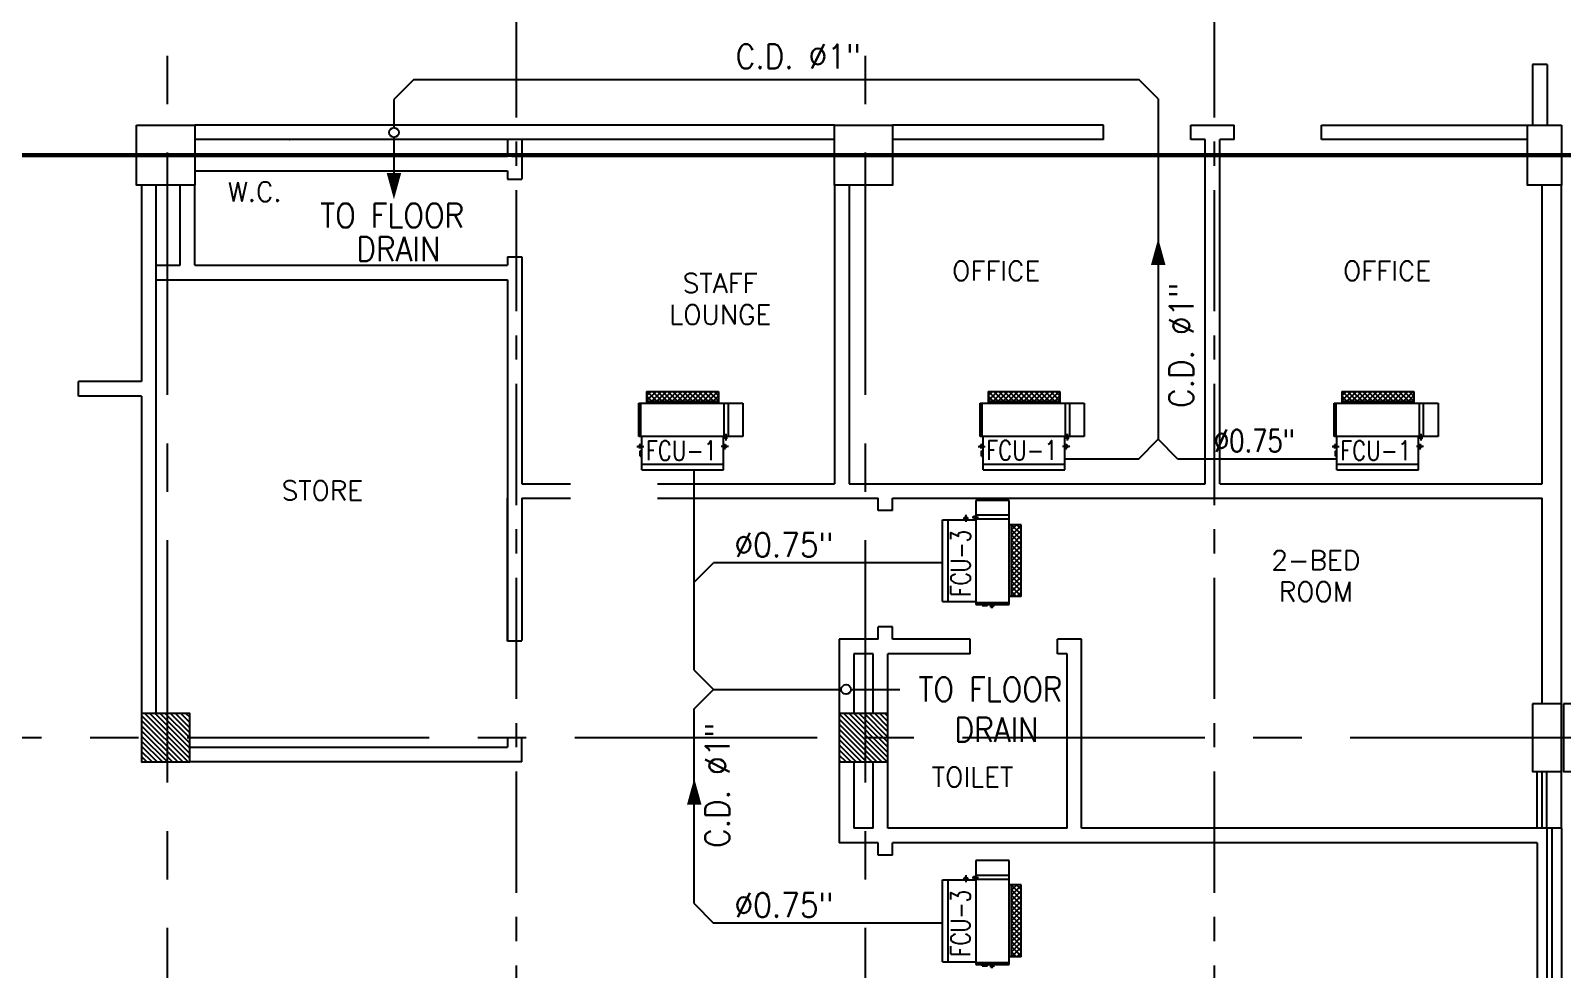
# Model space of a CAD drawing. Extents: x 417866242 to 417866633, y 43498034 to 43498122.
# Drawn here: x 417866584.35 to 417866600.16, y 43498059.65 to 43498069.33 of the extents above; entities that cross this region are included whole.
import ezdxf
from ezdxf.enums import TextEntityAlignment as Align

# ---------------------------------------------------------------- set-up
doc = ezdxf.new("R2010")
doc.units = 0
doc.header["$MEASUREMENT"] = 0
doc.linetypes.add('CENTER', pattern=[2, 1.25, -0.25, 0.25, -0.25])
doc.linetypes.add('CENTERX2', pattern=[4, 2.5, -0.5, 0.5, -0.5])
doc.layers.get('0').update_dxf_attribs({"linetype": 'CONTINUOUS'})
for name, color, linetype in [('AC-CD', 6, 'CONTINUOUS'), ('AC-TEXT', 2, 'CONTINUOUS'), ('AXES', 11, 'CENTERX2'), ('AXES1', 11, 'CENTER'), ('COL', 11, 'CONTINUOUS'), ('EJ', 11, 'CONTINUOUS'), ('FCU', 6, 'CONTINUOUS'), ('HAT', 11, 'CONTINUOUS'), ('INSUL', 11, 'CONTINUOUS'), ('P-SOLIDWASTE', 6, 'CONTINUOUS'), ('RM-NAME', 11, 'CONTINUOUS'), ('ROOF', 11, 'CONTINUOUS'), ('TEXTN', 2, 'CONTINUOUS'), ('WALL', 11, 'CONTINUOUS'), ('WIN', 11, 'CONTINUOUS')]:
    doc.layers.add(name, color=color, linetype=linetype)
doc.styles.add('ROMANS', font='ROMANS.shx', dxfattribs={"width": 0.6})

# ---------------------------------------------------------------- blocks, each defined once
blk = doc.blocks.new('C11')
at = {"layer": 'HAT'}
h = blk.add_hatch(dxfattribs=at)
h.set_pattern_fill('ANSI31', color=256, scale=300, style=0)
h.set_pattern_definition([(45, (-248556.182, -75061.005), (-26.5165043, 26.5165043), [])])
h.paths.add_polyline_path([(300, 700), (0, 700), (0, 350), (300, 350)])
h.paths.add_polyline_path([(300, 350), (0, 350), (0, 0), (300, 0)])
at = {"layer": 'COL'}
blk.add_lwpolyline([(300, 700), (300, 0), (0, 0), (0, 700)], close=True, dxfattribs=at)
blk = doc.blocks.new('C11D')
at = {"layer": 'COL', "linetype": 'ByBlock'}
for p in [(-320, 0), (0, 0)]:
    blk.add_blockref('C11', p, dxfattribs=at)
blk = doc.blocks.new('C5')
at = {"layer": 'HAT', "linetype": 'ByBlock'}
h = blk.add_hatch(dxfattribs=at)
h.set_pattern_fill('ANSI31', color=256, scale=300, style=0)
h.set_pattern_definition([(45, (-223356.182, -51411.005), (-26.516504, 26.516504), [])])
h.paths.add_polyline_path([(300, 300), (0, 300), (0, 0), (300, 0)])
h.paths.add_polyline_path([(600, 300), (300, 300), (300, 0), (600, 0)])
at = {"layer": 'COL'}
blk.add_lwpolyline([(600, 300), (0, 300), (0, 0), (600, 0)], close=True, dxfattribs=at)
blk = doc.blocks.new('C7')
at = {"layer": 'HAT'}
h = blk.add_hatch(dxfattribs=at)
h.set_pattern_fill('ANSI31', color=256, scale=300, style=0)
h.set_pattern_definition([(45, (-248876.182, -51411.005), (-26.5165043, 26.5165043), [])])
h.paths.add_polyline_path([(350, 300), (250, 300), (0, 300), (0, 0), (350, 0)])
at = {"layer": 'COL'}
blk.add_lwpolyline([(0, 300), (0, 0), (350, 0), (350, 300)], close=True, dxfattribs=at)
blk = doc.blocks.new('COL50')
at = {"layer": 'COL'}
blk.add_lwpolyline([(-250, 250), (-250, -250), (250, -250), (250, 250)], close=True, dxfattribs=at)
blk = doc.blocks.new('*X51')
at = {"color": 0}
for p, q in [((235129, 139881), (235597, 140350)), ((235129, 139934), (235544, 140350)), ((235129, 139987), (235491, 140350)), ((235129, 140040), (235438, 140350)), ((235129, 140093), (235385, 140350)), ((235129, 140146), (235332, 140350)), ((235129, 140199), (235279, 140350)), ((235129, 140253), (235226, 140350)), ((235129, 140306), (235173, 140350)), ((235150, 139850), (235629, 140328)), ((235203, 139850), (235629, 140275)), ((235256, 139850), (235629, 140222)), ((235309, 139850), (235629, 140169)), ((235362, 139850), (235629, 140116)), ((235415, 139850), (235629, 140063)), ((235468, 139850), (235629, 140010)), ((235521, 139850), (235629, 139957)), ((235574, 139850), (235629, 139904))]:
    blk.add_line(p, q, dxfattribs=at)
blk = doc.blocks.new('*X52')
at = {"color": 0}
for p, q in [((227929, 139894), (228385, 140350)), ((227929, 139947), (228331, 140350)), ((227929, 140000), (228278, 140350)), ((227929, 140053), (228225, 140350)), ((227929, 140106), (228172, 140350)), ((227929, 140159), (228119, 140350)), ((227929, 140212), (228066, 140350)), ((227929, 140265), (228013, 140350)), ((227929, 140318), (227960, 140350)), ((227938, 139850), (228429, 140341)), ((227991, 139850), (228429, 140288)), ((228044, 139850), (228429, 140235)), ((228097, 139850), (228429, 140182)), ((228150, 139850), (228429, 140129)), ((228203, 139850), (228429, 140076)), ((228256, 139850), (228429, 140023)), ((228309, 139850), (228429, 139969)), ((228362, 139850), (228429, 139916)), ((228415, 139850), (228429, 139863))]:
    blk.add_line(p, q, dxfattribs=at)
blk = doc.blocks.new('RM1')
at = {"layer": 'RM-NAME', "style": 'ROMANS'}
for tag, p in [('ROOMNAME1', (0, 324)), ('ROOMNAME2', (0, 0))]:
    blk.add_attdef(tag, text='', height=200, dxfattribs=at).set_placement(p, align=Align.MIDDLE)
blk = doc.blocks.new('*X102')
at = {"color": 0}
for p, q in [((16890, -2467), (16943, -2414)), ((16890, -2520), (16990, -2420)), ((16990, -2565), (16890, -2465)), ((16890, -2573), (16990, -2473)), ((16990, -2619), (16890, -2519)), ((16890, -2626), (16990, -2526)), ((16990, -2512), (16892, -2414)), ((16990, -2459), (16945, -2414)), ((16990, -2672), (16890, -2572)), ((16890, -2679), (16990, -2579)), ((16990, -2725), (16890, -2625)), ((16890, -2732), (16990, -2632)), ((16990, -2778), (16890, -2678)), ((16890, -2785), (16990, -2685)), ((16990, -2831), (16890, -2731)), ((16890, -2838), (16990, -2738)), ((16990, -2884), (16890, -2784)), ((16890, -2891), (16990, -2791)), ((16990, -2937), (16890, -2837)), ((16890, -2944), (16990, -2844)), ((16990, -2990), (16890, -2890)), ((16890, -2997), (16990, -2897)), ((16990, -3043), (16890, -2943)), ((16890, -3050), (16990, -2950)), ((16990, -3096), (16890, -2996)), ((16890, -3103), (16990, -3003)), ((16990, -3149), (16890, -3049)), ((16944, -3155), (16890, -3102)), ((16892, -3155), (16990, -3056)), ((16945, -3155), (16990, -3109))]:
    blk.add_line(p, q, dxfattribs=at)
blk = doc.blocks.new('*X88')
at = {"color": 0}
for p, q in [((16890, -2467), (16943, -2414)), ((16890, -2520), (16990, -2420)), ((16990, -2565), (16890, -2465)), ((16890, -2573), (16990, -2473)), ((16990, -2619), (16890, -2519)), ((16890, -2626), (16990, -2526)), ((16990, -2512), (16892, -2414)), ((16990, -2459), (16945, -2414)), ((16990, -2672), (16890, -2572)), ((16890, -2679), (16990, -2579)), ((16990, -2725), (16890, -2625)), ((16890, -2732), (16990, -2632)), ((16990, -2778), (16890, -2678)), ((16890, -2785), (16990, -2685)), ((16990, -2831), (16890, -2731)), ((16890, -2838), (16990, -2738)), ((16990, -2884), (16890, -2784)), ((16890, -2891), (16990, -2791)), ((16990, -2937), (16890, -2837)), ((16890, -2944), (16990, -2844)), ((16990, -2990), (16890, -2890)), ((16890, -2997), (16990, -2897)), ((16990, -3043), (16890, -2943)), ((16890, -3050), (16990, -2950)), ((16990, -3096), (16890, -2996)), ((16890, -3103), (16990, -3003)), ((16990, -3149), (16890, -3049)), ((16944, -3155), (16890, -3102)), ((16892, -3155), (16990, -3056)), ((16945, -3155), (16990, -3109))]:
    blk.add_line(p, q, dxfattribs=at)
blk = doc.blocks.new('WHE06')
at = {"color": 3}
for p, q in [((689, 622), (346, 622)), ((346, 622), (346, 469)), ((689, 469), (689, 622)), ((60, -422), (60, 422)), ((212, 437), (269, 437)), ((232, 452), (232, 422)), ((232, 452), (252, 452)), ((242, 472), (242, 399)), ((252, 452), (252, 422)), ((305, 448), (373, 448)), ((321, 458), (321, 438)), ((321, 458), (346, 458)), ((321, 438), (346, 438)), ((346, 430), (689, 430)), ((811, 371), (689, 371)), ((711, -371), (711, 371)), ((811, -371), (811, 371)), ((142, -437), (142, -422)), ((142, -437), (197, -437)), ((197, -437), (197, -422)), ((221, -437), (269, -437)), ((232, -452), (232, -422)), ((232, -452), (252, -452)), ((242, -472), (242, -399)), ((252, -452), (252, -422)), ((346, -430), (689, -430)), ((811, -371), (689, -371))]:
    blk.add_line(p, q, dxfattribs=at)
at = {"color": 6}
for p, q in [((0, -422), (0, 422)), ((0, 422), (346, 422)), ((346, 469), (346, -451)), ((689, 469), (346, 469)), ((689, -451), (689, 469)), ((0, -422), (346, -422)), ((346, -451), (689, -451))]:
    blk.add_line(p, q, dxfattribs=at)
at = {"color": 11}
blk.add_blockref('*X88', (-16179, 2784), dxfattribs=at)

msp = doc.modelspace()

# ---------------------------------------------------------------- linework, layer by layer
at = {"layer": 'AC-CD'}
for p, q in [((417866588.307, 43498068.827), (417866588.101, 43498068.621)), ((417866588.307, 43498068.827), (417866595.786, 43498068.827)), ((417866595.986, 43498068.627), (417866595.786, 43498068.827)), ((417866588.101, 43498068.621), (417866588.101, 43498068.331)), ((417866595.986, 43498068.627), (417866595.986, 43498065.115)), ((417866588.101, 43498068.231), (417866588.101, 43498067.816)), ((417866595.786, 43498064.915), (417866595.986, 43498065.115)), ((417866596.186, 43498064.915), (417866595.986, 43498065.115)), ((417866595.023, 43498064.915), (417866595.786, 43498064.915)), ((417866596.186, 43498064.915), (417866597.829, 43498064.915)), ((417866591.199, 43498062.734), (417866591.199, 43498064.799)), ((417866591.199, 43498063.641), (417866591.399, 43498063.841)), ((417866593.76, 43498063.841), (417866591.399, 43498063.841)), ((417866591.199, 43498062.734), (417866591.399, 43498062.534)), ((417866591.199, 43498062.334), (417866591.399, 43498062.534)), ((417866591.399, 43498062.534), (417866592.716, 43498062.534)), ((417866592.816, 43498062.534), (417866593.319, 43498062.534)), ((417866591.199, 43498060.324), (417866591.199, 43498062.334)), ((417866591.199, 43498060.324), (417866591.399, 43498060.124)), ((417866593.76, 43498060.124), (417866591.399, 43498060.124))]:
    msp.add_line(p, q, dxfattribs=at)
for centre in [(417866588.101, 43498068.281), (417866592.766, 43498062.534)]:
    msp.add_circle(centre, 0.05, dxfattribs=at)
at = {"layer": 'AXES'}
for p, q in [((417866585.766, 43498033.573), (417866585.766, 43498110.385)), ((417866592.966, 43498033.573), (417866592.966, 43498110.385)), ((417866558.316, 43498068.057), (417866626.006, 43498068.057)), ((417866558.316, 43498068.037), (417866626.006, 43498068.037)), ((417866557.966, 43498062.037), (417866626.006, 43498062.037))]:
    msp.add_line(p, q, dxfattribs=at)
at = {"layer": 'AXES1'}
for p, q in [((417866589.366, 43498040.437), (417866589.366, 43498099.257)), ((417866596.566, 43498040.437), (417866596.566, 43498099.257))]:
    msp.add_line(p, q, dxfattribs=at)
at = {"layer": 'EJ'}
for p, q in [((417866582.396, 43498068.057), (417866585.496, 43498068.057)), ((417866582.396, 43498068.037), (417866585.496, 43498068.037)), ((417866585.996, 43498068.057), (417866586.871, 43498068.057)), ((417866585.996, 43498068.037), (417866586.871, 43498068.037)), ((417866589.271, 43498068.057), (417866586.046, 43498068.057)), ((417866589.271, 43498068.037), (417866586.046, 43498068.037)), ((417866587.021, 43498068.057), (417866589.271, 43498068.057)), ((417866587.021, 43498068.037), (417866589.271, 43498068.037)), ((417866589.421, 43498068.057), (417866592.696, 43498068.057)), ((417866589.421, 43498068.037), (417866592.696, 43498068.037)), ((417866593.196, 43498068.057), (417866596.471, 43498068.057)), ((417866593.196, 43498068.037), (417866596.471, 43498068.037)), ((417866596.621, 43498068.057), (417866599.896, 43498068.057)), ((417866596.621, 43498068.037), (417866599.896, 43498068.037))]:
    msp.add_line(p, q, dxfattribs=at)
at = {"layer": 'FCU', "color": 3}
for p, q in [((417866594.106, 43498064.484), (417866594.106, 43498064.332)), ((417866594.449, 43498064.484), (417866594.106, 43498064.484)), ((417866594.449, 43498064.332), (417866594.449, 43498064.484)), ((417866593.82, 43498063.441), (417866593.82, 43498064.285)), ((417866593.972, 43498064.3), (417866594.029, 43498064.3)), ((417866593.992, 43498064.315), (417866594.012, 43498064.315)), ((417866593.992, 43498064.315), (417866593.992, 43498064.285)), ((417866594.002, 43498064.335), (417866594.002, 43498064.262)), ((417866594.012, 43498064.315), (417866594.012, 43498064.285)), ((417866594.065, 43498064.311), (417866594.133, 43498064.311)), ((417866594.081, 43498064.321), (417866594.106, 43498064.321)), ((417866594.081, 43498064.321), (417866594.081, 43498064.301)), ((417866594.081, 43498064.301), (417866594.106, 43498064.301)), ((417866594.106, 43498064.293), (417866594.449, 43498064.293)), ((417866594.571, 43498064.234), (417866594.449, 43498064.234)), ((417866594.471, 43498063.492), (417866594.471, 43498064.234)), ((417866594.571, 43498063.492), (417866594.571, 43498064.234)), ((417866594.106, 43498063.432), (417866594.449, 43498063.432)), ((417866594.169, 43498063.399), (417866594.169, 43498063.414)), ((417866594.169, 43498063.399), (417866594.224, 43498063.399)), ((417866594.224, 43498063.399), (417866594.224, 43498063.414)), ((417866594.249, 43498063.399), (417866594.297, 43498063.399)), ((417866594.26, 43498063.384), (417866594.26, 43498063.414)), ((417866594.28, 43498063.384), (417866594.28, 43498063.414)), ((417866594.571, 43498063.492), (417866594.449, 43498063.492)), ((417866594.26, 43498063.384), (417866594.28, 43498063.384)), ((417866594.449, 43498060.768), (417866594.106, 43498060.768)), ((417866594.106, 43498060.768), (417866594.106, 43498060.615)), ((417866594.449, 43498060.615), (417866594.449, 43498060.768)), ((417866593.82, 43498059.724), (417866593.82, 43498060.568)), ((417866593.972, 43498060.583), (417866594.029, 43498060.583)), ((417866593.992, 43498060.598), (417866593.992, 43498060.568)), ((417866593.992, 43498060.598), (417866594.012, 43498060.598)), ((417866594.002, 43498060.618), (417866594.002, 43498060.546)), ((417866594.012, 43498060.598), (417866594.012, 43498060.568)), ((417866594.065, 43498060.594), (417866594.133, 43498060.594)), ((417866594.081, 43498060.604), (417866594.081, 43498060.584)), ((417866594.081, 43498060.604), (417866594.106, 43498060.604)), ((417866594.081, 43498060.584), (417866594.106, 43498060.584)), ((417866594.106, 43498060.576), (417866594.449, 43498060.576)), ((417866594.571, 43498060.517), (417866594.449, 43498060.517)), ((417866594.471, 43498059.775), (417866594.471, 43498060.517)), ((417866594.571, 43498059.775), (417866594.571, 43498060.517)), ((417866594.571, 43498059.775), (417866594.449, 43498059.775)), ((417866594.106, 43498059.716), (417866594.449, 43498059.716)), ((417866594.169, 43498059.682), (417866594.169, 43498059.697)), ((417866594.169, 43498059.682), (417866594.224, 43498059.682)), ((417866594.224, 43498059.682), (417866594.224, 43498059.697)), ((417866594.249, 43498059.682), (417866594.297, 43498059.682)), ((417866594.26, 43498059.667), (417866594.26, 43498059.697)), ((417866594.26, 43498059.667), (417866594.28, 43498059.667)), ((417866594.28, 43498059.667), (417866594.28, 43498059.697))]:
    msp.add_line(p, q, dxfattribs=at)
at = {"layer": 'FCU', "color": 6}
for p, q in [((417866593.76, 43498064.285), (417866594.106, 43498064.285)), ((417866593.76, 43498063.441), (417866593.76, 43498064.285)), ((417866594.449, 43498064.332), (417866594.106, 43498064.332)), ((417866594.106, 43498064.332), (417866594.106, 43498063.412)), ((417866594.449, 43498063.412), (417866594.449, 43498064.332)), ((417866593.76, 43498063.441), (417866594.106, 43498063.441)), ((417866594.106, 43498063.412), (417866594.449, 43498063.412)), ((417866593.76, 43498059.724), (417866593.76, 43498060.568)), ((417866593.76, 43498060.568), (417866594.106, 43498060.568)), ((417866594.106, 43498060.615), (417866594.106, 43498059.695)), ((417866594.449, 43498060.615), (417866594.106, 43498060.615)), ((417866594.449, 43498059.695), (417866594.449, 43498060.615)), ((417866593.76, 43498059.724), (417866594.106, 43498059.724)), ((417866594.106, 43498059.695), (417866594.449, 43498059.695))]:
    msp.add_line(p, q, dxfattribs=at)
at = {"layer": 'INSUL'}
for p, q in [((417866599.996, 43498061.102), (417866599.996, 43498058.987)), ((417866600.046, 43498061.102), (417866600.046, 43498058.987))]:
    msp.add_line(p, q, dxfattribs=at)
at = {"layer": 'P-SOLIDWASTE'}
for points in [[(417866591.17, 43498068.827, 0, 0.15, 0), (417866591.443, 43498068.827, 0.15, 0.15, 0)], [(417866588.101, 43498067.591, 0, 0.15, 0), (417866588.101, 43498067.864, 0.15, 0.15, 0)], [(417866595.986, 43498067.187, 0, 0.15, 0), (417866595.986, 43498066.914, 0.15, 0.15, 0)], [(417866593.544, 43498062.534, 0, 0.15, 0), (417866593.272, 43498062.534, 0.15, 0.15, 0)], [(417866591.199, 43498061.618, 0, 0.15, 0), (417866591.199, 43498061.345, 0.15, 0.15, 0)]]:
    msp.add_lwpolyline(points, format="xyseb", dxfattribs=at)
at = {"layer": 'ROOF'}
for p, q in [((417866600.27, 43498068.057), (417866567.62, 43498068.057)), ((417866600.27, 43498068.037), (417866567.62, 43498068.037))]:
    msp.add_line(p, q, dxfattribs=at)
at = {"layer": 'WALL'}
for p, q in [((417866599.998, 43498068.982), (417866599.848, 43498068.982)), ((417866599.848, 43498068.982), (417866599.848, 43498068.357)), ((417866599.998, 43498068.982), (417866599.998, 43498068.357)), ((417866592.646, 43498068.357), (417866586.046, 43498068.357)), ((417866595.421, 43498068.357), (417866593.246, 43498068.357)), ((417866595.421, 43498068.207), (417866595.421, 43498068.357)), ((417866596.321, 43498068.357), (417866596.771, 43498068.357)), ((417866596.321, 43498068.207), (417866596.321, 43498068.357)), ((417866596.771, 43498068.207), (417866596.771, 43498068.357)), ((417866597.671, 43498068.357), (417866599.796, 43498068.357)), ((417866597.671, 43498068.207), (417866597.671, 43498068.357)), ((417866592.646, 43498068.207), (417866586.046, 43498068.207)), ((417866589.271, 43498068.207), (417866589.271, 43498068.057)), ((417866589.421, 43498068.207), (417866589.421, 43498068.057)), ((417866595.421, 43498068.207), (417866593.246, 43498068.207)), ((417866596.471, 43498068.207), (417866596.321, 43498068.207)), ((417866596.471, 43498068.057), (417866596.471, 43498068.207)), ((417866596.771, 43498068.207), (417866596.621, 43498068.207)), ((417866596.621, 43498068.057), (417866596.621, 43498068.207)), ((417866599.796, 43498068.207), (417866597.671, 43498068.207)), ((417866586.046, 43498068.037), (417866589.271, 43498068.037)), ((417866589.421, 43498068.057), (417866589.271, 43498068.057)), ((417866589.421, 43498068.037), (417866589.271, 43498068.037)), ((417866589.421, 43498068.037), (417866589.421, 43498067.799)), ((417866596.471, 43498068.057), (417866596.621, 43498068.057)), ((417866596.471, 43498068.037), (417866596.621, 43498068.037)), ((417866596.471, 43498064.657), (417866596.471, 43498068.037)), ((417866596.621, 43498064.657), (417866596.621, 43498068.037)), ((417866586.046, 43498067.887), (417866589.271, 43498067.887)), ((417866589.271, 43498067.887), (417866589.271, 43498067.799)), ((417866585.496, 43498067.737), (417866585.496, 43498065.712)), ((417866585.646, 43498067.737), (417866585.646, 43498062.287)), ((417866585.896, 43498066.912), (417866585.896, 43498067.737)), ((417866585.896, 43498066.912), (417866585.896, 43498067.737)), ((417866586.046, 43498066.912), (417866586.046, 43498067.737)), ((417866586.046, 43498066.912), (417866586.046, 43498067.737)), ((417866592.646, 43498067.737), (417866592.646, 43498064.657)), ((417866592.796, 43498067.737), (417866592.796, 43498064.657)), ((417866599.946, 43498064.657), (417866599.946, 43498067.739)), ((417866600.146, 43498062.39), (417866600.146, 43498067.739)), ((417866585.646, 43498066.912), (417866585.896, 43498066.912)), ((417866585.646, 43498066.912), (417866585.896, 43498066.912)), ((417866586.046, 43498066.912), (417866589.271, 43498066.912)), ((417866589.271, 43498066.999), (417866589.271, 43498066.912)), ((417866589.421, 43498066.999), (417866589.421, 43498064.657)), ((417866585.646, 43498066.762), (417866589.271, 43498066.762)), ((417866589.271, 43498066.762), (417866589.271, 43498063.039)), ((417866584.846, 43498065.562), (417866584.846, 43498065.712)), ((417866585.496, 43498065.712), (417866584.846, 43498065.712)), ((417866585.496, 43498065.562), (417866584.846, 43498065.562)), ((417866585.496, 43498065.562), (417866585.496, 43498062.287)), ((417866589.271, 43498063.034), (417866589.271, 43498064.507)), ((417866589.421, 43498064.657), (417866589.921, 43498064.657)), ((417866589.421, 43498064.507), (417866589.421, 43498063.039)), ((417866589.421, 43498064.507), (417866589.921, 43498064.507)), ((417866590.821, 43498064.657), (417866592.646, 43498064.657)), ((417866590.821, 43498064.507), (417866593.096, 43498064.507)), ((417866592.796, 43498064.657), (417866596.471, 43498064.657)), ((417866593.246, 43498064.507), (417866599.946, 43498064.507)), ((417866596.621, 43498064.657), (417866599.946, 43498064.657)), ((417866599.946, 43498062.39), (417866599.946, 43498064.507)), ((417866592.696, 43498063.052), (417866592.696, 43498062.287)), ((417866593.096, 43498063.052), (417866592.696, 43498063.052)), ((417866594.046, 43498063.052), (417866593.246, 43498063.052)), ((417866595.196, 43498063.052), (417866594.946, 43498063.052)), ((417866593.046, 43498062.903), (417866592.846, 43498062.903)), ((417866592.846, 43498062.902), (417866592.846, 43498062.287)), ((417866593.046, 43498062.287), (417866593.046, 43498062.902)), ((417866594.046, 43498062.902), (417866593.196, 43498062.902)), ((417866593.196, 43498062.287), (417866593.196, 43498062.902)), ((417866595.046, 43498062.902), (417866594.946, 43498062.902)), ((417866589.271, 43498062.034), (417866589.271, 43498061.937)), ((417866589.421, 43498061.787), (417866589.421, 43498062.034)), ((417866585.996, 43498061.937), (417866589.271, 43498061.937)), ((417866589.421, 43498061.787), (417866585.996, 43498061.787)), ((417866592.696, 43498061.787), (417866592.696, 43498060.952)), ((417866592.846, 43498061.787), (417866592.846, 43498061.102)), ((417866593.046, 43498061.102), (417866593.046, 43498061.787)), ((417866593.196, 43498061.102), (417866593.196, 43498061.787)), ((417866593.046, 43498061.102), (417866592.846, 43498061.102)), ((417866595.046, 43498061.102), (417866593.196, 43498061.102)), ((417866600.146, 43498061.102), (417866595.196, 43498061.102)), ((417866600.146, 43498061.102), (417866600.146, 43498058.837)), ((417866593.096, 43498060.952), (417866592.696, 43498060.952)), ((417866599.896, 43498060.952), (417866593.246, 43498060.952)), ((417866599.896, 43498060.952), (417866599.896, 43498058.837))]:
    msp.add_line(p, q, dxfattribs=at)
at = {"layer": 'WALL', "linetype": 'ByBlock'}
for p, q in [((417866589.271, 43498067.799), (417866589.421, 43498067.799)), ((417866589.271, 43498066.999), (417866589.421, 43498066.999)), ((417866593.096, 43498064.379), (417866593.096, 43498064.507)), ((417866593.246, 43498064.379), (417866593.246, 43498064.507)), ((417866593.246, 43498064.379), (417866593.096, 43498064.379)), ((417866593.096, 43498063.052), (417866593.096, 43498063.179)), ((417866593.246, 43498063.179), (417866593.096, 43498063.179)), ((417866593.246, 43498063.052), (417866593.246, 43498063.179)), ((417866589.421, 43498063.034), (417866589.271, 43498063.034)), ((417866594.046, 43498062.902), (417866594.046, 43498063.052)), ((417866594.946, 43498062.902), (417866594.946, 43498063.052)), ((417866595.196, 43498061.102), (417866595.196, 43498063.052)), ((417866595.046, 43498061.102), (417866595.046, 43498062.902)), ((417866593.096, 43498060.824), (417866593.096, 43498060.952)), ((417866593.246, 43498060.824), (417866593.246, 43498060.952)), ((417866593.246, 43498060.824), (417866593.096, 43498060.824))]:
    msp.add_line(p, q, dxfattribs=at)
at = {"layer": 'WALL'}
msp.add_arc((417866587.024, 43498068.204), 0.003, 90, 180, dxfattribs=at)
at = {"layer": 'WIN'}
for p, q in [((417866599.896, 43498061.102), (417866599.896, 43498061.687)), ((417866599.946, 43498061.102), (417866599.946, 43498061.687)), ((417866599.996, 43498061.102), (417866599.996, 43498061.687)), ((417866600.146, 43498061.102), (417866600.146, 43498061.687))]:
    msp.add_line(p, q, dxfattribs=at)

# ---------------------------------------------------------------- block references
at = {"layer": 'COL', "linetype": 'ByBlock', "xscale": -0.0009999871253967285, "yscale": 0.001000002026557922, "zscale": 0.001}
for name, p in [('C5', (417866586.046, 43498068.057)), ('C5', (417866593.246, 43498068.057)), ('C7', (417866600.146, 43498068.057)), ('C5', (417866586.046, 43498067.737)), ('C5', (417866593.246, 43498067.737)), ('C7', (417866600.146, 43498067.737)), ('C11D', (417866600.146, 43498061.687))]:
    msp.add_blockref(name, p, dxfattribs=at)
at = {"layer": 'COL', "xscale": 0.0009999871253967285, "yscale": 0.001000002026557922, "zscale": 0.001}
for p in [(417866585.746, 43498062.037), (417866592.946, 43498062.037)]:
    msp.add_blockref('COL50', p, dxfattribs=at)
at = {"layer": 'FCU', "linetype": 'ByBlock', "xscale": -0.001000002026557922, "yscale": 0.001000002026557922, "zscale": 0.001, "rotation": 270}
for p in [(417866591.079, 43498064.799), (417866594.601, 43498064.799), (417866598.251, 43498064.799)]:
    msp.add_blockref('WHE06', p, dxfattribs=at)
at = {"layer": 'FCU', "color": 11, "extrusion": (0, 0, -1), "xscale": -0.0009999871253967285, "yscale": 0.001000002026557922, "zscale": -0.001}
for p in [(-417866577.581, 43498066.647), (-417866577.581, 43498062.93)]:
    msp.add_blockref('*X102', p, dxfattribs=at)
at = {"layer": 'HAT', "xscale": -0.0009999871253967285, "yscale": 0.001000002026557922, "zscale": 0.001}
for name in ['*X51', '*X52']:
    msp.add_blockref(name, (417866821.124, 43497921.937), dxfattribs=at)
at = {"layer": 'RM-NAME'}
ref = msp.add_blockref('RM1', (417866586.665, 43498067.67), dxfattribs=dict(at, xscale=0.0009999871253967285, yscale=0.001000002026557922, zscale=0.001))
ref.add_attrib('ROOMNAME2', 'W.C.', dxfattribs={"height": 0.2, "style": 'ROMANS'}).set_placement((417866586.665, 43498067.67), align=Align.MIDDLE)
ref = msp.add_blockref('RM1', (417866594.314, 43498066.853), dxfattribs=dict(at, xscale=0.0009999871253967285, yscale=0.001000002026557922, zscale=0.001))
ref.add_attrib('ROOMNAME2', 'OFFICE', dxfattribs={"height": 0.2, "style": 'ROMANS'}).set_placement((417866594.314, 43498066.853), align=Align.MIDDLE)
ref = msp.add_blockref('RM1', (417866598.347, 43498066.853), dxfattribs=dict(at, xscale=0.0009999871253967285, yscale=0.001000002026557922, zscale=0.001))
ref.add_attrib('ROOMNAME2', 'OFFICE', dxfattribs={"height": 0.2, "style": 'ROMANS'}).set_placement((417866598.347, 43498066.853), align=Align.MIDDLE)
ref = msp.add_blockref('RM1', (417866591.467, 43498066.402), dxfattribs=dict(at, xscale=0.0009999871253967285, yscale=0.001000002026557922, zscale=0.001))
ref.add_attrib('ROOMNAME2', 'LOUNGE', dxfattribs={"height": 0.2, "style": 'ROMANS'}).set_placement((417866591.467, 43498066.402), align=Align.MIDDLE)
ref.add_attrib('ROOMNAME1', 'STAFF', dxfattribs={"height": 0.2, "style": 'ROMANS'}).set_placement((417866591.467, 43498066.726), align=Align.MIDDLE)
ref = msp.add_blockref('RM1', (417866587.362, 43498064.587), dxfattribs=dict(at, xscale=0.0009999871253967285, yscale=0.001000002026557922, zscale=0.001))
ref.add_attrib('ROOMNAME2', 'STORE', dxfattribs={"height": 0.2, "style": 'ROMANS'}).set_placement((417866587.362, 43498064.587), align=Align.MIDDLE)
ref = msp.add_blockref('RM1', (417866597.611, 43498063.543), dxfattribs=dict(at, xscale=0.0009999871253967285, yscale=0.001000002026557922, zscale=0.001))
ref.add_attrib('ROOMNAME2', 'ROOM', dxfattribs={"height": 0.2, "style": 'ROMANS'}).set_placement((417866597.611, 43498063.543), align=Align.MIDDLE)
ref.add_attrib('ROOMNAME1', '2-BED', dxfattribs={"height": 0.2, "style": 'ROMANS'}).set_placement((417866597.611, 43498063.867), align=Align.MIDDLE)
ref = msp.add_blockref('RM1', (417866594.07, 43498061.631), dxfattribs=dict(at, xscale=-0.0009999871253967285, yscale=0.001000002026557922, zscale=0.001))
ref.add_attrib('ROOMNAME2', 'TOILET', dxfattribs={"height": 0.2, "style": 'ROMANS'}).set_placement((417866594.07, 43498061.631), align=Align.MIDDLE)

# ---------------------------------------------------------------- texts
at = {"layer": 'AC-TEXT', "style": 'ROMANS'}
for s, height, width, p in [('C.D. %%c1"', 0.25, 0.9, (417866592.273, 43498069.066)), (' %%c0.75"', 0.23, 0.8, (417866596.916, 43498065.1)), (' %%c0.75"', 0.25, 0.9, (417866592.048, 43498064.026)), (' %%c0.75"', 0.25, 0.9, (417866592.048, 43498060.309))]:
    msp.add_text(s, height=height, dxfattribs=dict(at, width=width)).set_placement(p, align=Align.MIDDLE)
at = {"layer": 'AC-TEXT', "style": 'ROMANS', "width": 0.9}
for s, p in [('TO FLOOR ', (417866587.341, 43498067.3)), ('DRAIN', (417866587.714, 43498066.954)), ('TO FLOOR ', (417866593.513, 43498062.41)), ('DRAIN', (417866593.885, 43498061.995))]:
    msp.add_text(s, height=0.25, dxfattribs=at).set_placement(p)
for p in [(417866596.224, 43498066.084), (417866591.437, 43498061.545)]:
    msp.add_text('C.D. %%c1"', height=0.25, rotation=90, dxfattribs=at).set_placement(p, align=Align.MIDDLE)
at = {"layer": 'TEXTN', "style": 'ROMANS', "width": 0.8}
for p in [(417866590.7, 43498064.899), (417866594.212, 43498064.902), (417866597.863, 43498064.9)]:
    msp.add_text('FCU-1', height=0.2, dxfattribs=at).set_placement(p)
at = {"layer": 'TEXTN', "style": 'ROMANS', "width": 0.75}
for p in [(417866594.048, 43498063.493), (417866594.047, 43498059.777)]:
    msp.add_text('FCU-3', height=0.2, rotation=90, dxfattribs=at).set_placement(p)

doc.saveas('drawing.dxf')
